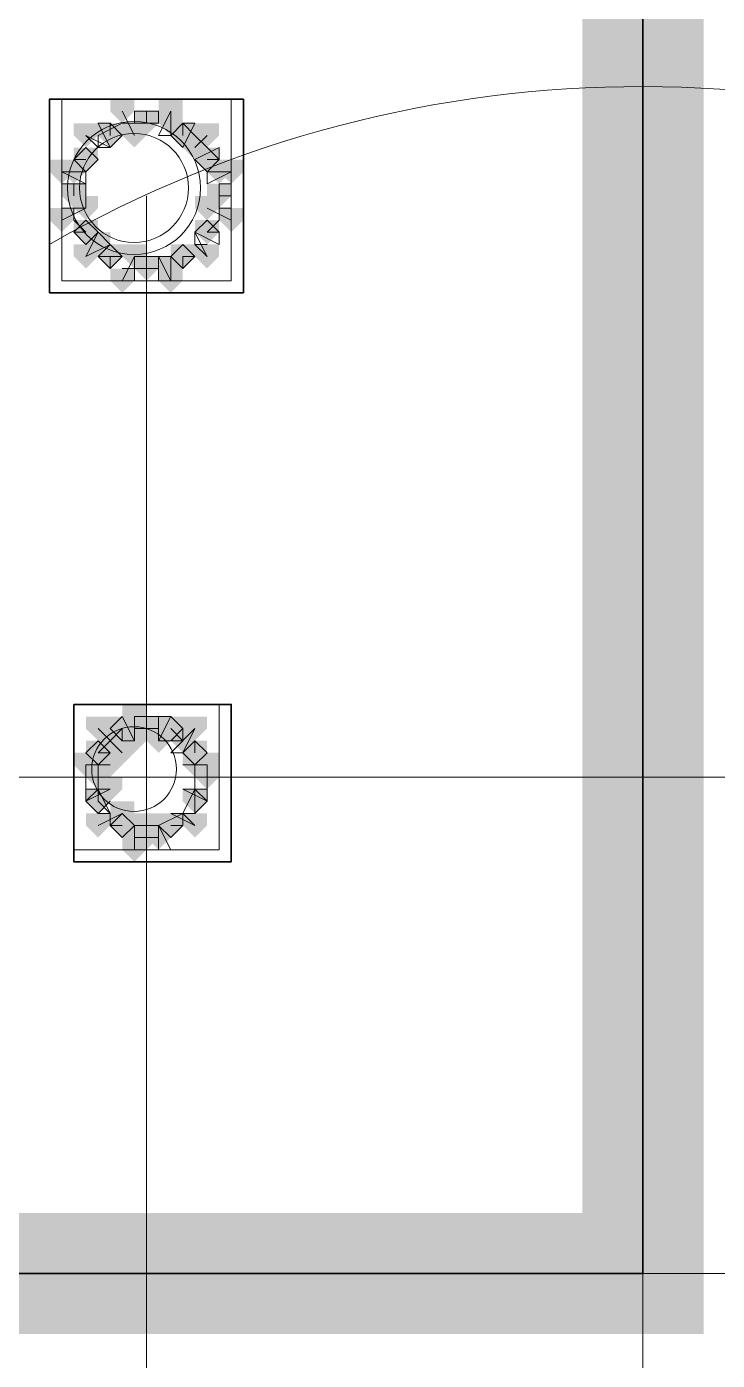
# Model space of a CAD drawing. Header units: millimetres. Extents: x 2315 to 4619, y 1334 to 1897.
# Drawn here: x 3832.92 to 3836.4, y 1541.26 to 1547.99 of the extents above; entities that cross this region are included whole.
import ezdxf

# ---------------------------------------------------------------- set-up
doc = ezdxf.new("R2010")
doc.units = ezdxf.units.MM
for name, color, linetype, true_color in [('PDF_10', 7, 'Continuous', 0x00b85c), ('PDF_AXIS', 7, 'Continuous', 0x00b85c), ('PDF_柱构件', 7, 'Continuous', 0x00b85c), ('PDF_转运站初步方案', 7, 'Continuous', 0x00b85c)]:
    doc.layers.add(name, color=color, linetype=linetype, true_color=true_color)
doc.layers.add('PDF_中心线层', color=1, linetype='Continuous')
doc.layers.add('PDF_粗实线层', color=7, linetype='Continuous')

msp = doc.modelspace()

# ---------------------------------------------------------------- hatches: boundary and pattern name
at = {"layer": 'PDF_10', "transparency": 33554559}
for points in [[(3833.5219, 1547.5601), (3833.4608, 1547.5601), (3833.4608, 1547.499), (3833.5219, 1547.4379), (3833.583, 1547.499), (3833.583, 1547.5601)], [(3833.5219, 1547.5601), (3833.4608, 1547.5601), (3833.4608, 1547.499), (3833.5219, 1547.4379), (3833.583, 1547.499), (3833.583, 1547.5601)], [(3833.3387, 1547.499), (3833.2776, 1547.499), (3833.2776, 1547.4379), (3833.3387, 1547.3768), (3833.3998, 1547.4379), (3833.3998, 1547.499)], [(3833.3387, 1547.499), (3833.2776, 1547.499), (3833.2776, 1547.4379), (3833.3387, 1547.3768), (3833.3998, 1547.4379), (3833.3998, 1547.499)], [(3833.7052, 1547.499), (3833.6441, 1547.499), (3833.6441, 1547.4379), (3833.7052, 1547.3768), (3833.7662, 1547.4379), (3833.7662, 1547.499)], [(3833.7052, 1547.499), (3833.6441, 1547.499), (3833.6441, 1547.4379), (3833.7052, 1547.3768), (3833.7662, 1547.4379), (3833.7662, 1547.499)], [(3833.2165, 1547.3768), (3833.1554, 1547.3768), (3833.1554, 1547.3157), (3833.2165, 1547.2547), (3833.2776, 1547.3157), (3833.2776, 1547.3768)], [(3833.2165, 1547.3768), (3833.1554, 1547.3768), (3833.1554, 1547.3157), (3833.2165, 1547.2547), (3833.2776, 1547.3157), (3833.2776, 1547.3768)], [(3833.8273, 1547.3768), (3833.7662, 1547.3768), (3833.7662, 1547.3157), (3833.8273, 1547.2547), (3833.8884, 1547.3157), (3833.8884, 1547.3768)], [(3833.8273, 1547.3768), (3833.7662, 1547.3768), (3833.7662, 1547.3157), (3833.8273, 1547.2547), (3833.8884, 1547.3157), (3833.8884, 1547.3768)], [(3833.1554, 1547.1936), (3833.0944, 1547.1936), (3833.0944, 1547.1325), (3833.1554, 1547.0714), (3833.2165, 1547.1325), (3833.2165, 1547.1936)], [(3833.1554, 1547.1936), (3833.0944, 1547.1936), (3833.0944, 1547.1325), (3833.1554, 1547.0714), (3833.2165, 1547.1325), (3833.2165, 1547.1936)], [(3833.1554, 1547.1936), (3833.0944, 1547.1936), (3833.0944, 1547.1325), (3833.1554, 1547.0714), (3833.2165, 1547.1325), (3833.2165, 1547.1936)], [(3833.8884, 1547.1936), (3833.8273, 1547.1936), (3833.8273, 1547.1325), (3833.8884, 1547.0714), (3833.9495, 1547.1325), (3833.9495, 1547.1936)], [(3833.8884, 1547.1936), (3833.8273, 1547.1936), (3833.8273, 1547.1325), (3833.8884, 1547.0714), (3833.9495, 1547.1325), (3833.9495, 1547.1936)], [(3833.2165, 1547.0103), (3833.1554, 1547.0103), (3833.1554, 1546.9493), (3833.2165, 1546.8882), (3833.2776, 1546.9493), (3833.2776, 1547.0103)], [(3833.2165, 1547.0103), (3833.1554, 1547.0103), (3833.1554, 1546.9493), (3833.2165, 1546.8882), (3833.2776, 1546.9493), (3833.2776, 1547.0103)], [(3833.8273, 1547.0103), (3833.7662, 1547.0103), (3833.7662, 1546.9493), (3833.8273, 1546.8882), (3833.8884, 1546.9493), (3833.8884, 1547.0103)], [(3833.8273, 1547.0103), (3833.7662, 1547.0103), (3833.7662, 1546.9493), (3833.8273, 1546.8882), (3833.8884, 1546.9493), (3833.8884, 1547.0103)], [(3833.3387, 1546.8882), (3833.2776, 1546.8882), (3833.2776, 1546.8271), (3833.3387, 1546.766), (3833.3998, 1546.8271), (3833.3998, 1546.8882)], [(3833.3387, 1546.8882), (3833.2776, 1546.8882), (3833.2776, 1546.8271), (3833.3387, 1546.766), (3833.3998, 1546.8271), (3833.3998, 1546.8882)], [(3833.7052, 1546.8882), (3833.6441, 1546.8882), (3833.6441, 1546.8271), (3833.7052, 1546.766), (3833.7662, 1546.8271), (3833.7662, 1546.8882)], [(3833.7052, 1546.8882), (3833.6441, 1546.8882), (3833.6441, 1546.8271), (3833.7052, 1546.766), (3833.7662, 1546.8271), (3833.7662, 1546.8882)], [(3833.5219, 1546.8271), (3833.4608, 1546.8271), (3833.4608, 1546.766), (3833.5219, 1546.7049), (3833.583, 1546.766), (3833.583, 1546.8271)], [(3833.5219, 1546.8271), (3833.4608, 1546.8271), (3833.4608, 1546.766), (3833.5219, 1546.7049), (3833.583, 1546.766), (3833.583, 1546.8271)], [(3833.5219, 1546.8271), (3833.4608, 1546.8271), (3833.4608, 1546.766), (3833.5219, 1546.7049), (3833.583, 1546.766), (3833.583, 1546.8271)], [(3833.3998, 1544.506), (3833.3387, 1544.506), (3833.3387, 1544.4449), (3833.3998, 1544.3839), (3833.4608, 1544.4449), (3833.4608, 1544.506)], [(3833.3998, 1544.506), (3833.3387, 1544.506), (3833.3387, 1544.4449), (3833.3998, 1544.3839), (3833.4608, 1544.4449), (3833.4608, 1544.506)], [(3833.5219, 1544.506), (3833.4608, 1544.506), (3833.4608, 1544.4449), (3833.5219, 1544.3839), (3833.583, 1544.4449), (3833.583, 1544.506)], [(3833.5219, 1544.506), (3833.4608, 1544.506), (3833.4608, 1544.4449), (3833.5219, 1544.3839), (3833.583, 1544.4449), (3833.583, 1544.506)], [(3833.6441, 1544.506), (3833.583, 1544.506), (3833.583, 1544.4449), (3833.6441, 1544.3839), (3833.7052, 1544.4449), (3833.7052, 1544.506)], [(3833.6441, 1544.506), (3833.583, 1544.506), (3833.583, 1544.4449), (3833.6441, 1544.3839), (3833.7052, 1544.4449), (3833.7052, 1544.506)], [(3833.2776, 1544.3839), (3833.2165, 1544.3839), (3833.2165, 1544.3228), (3833.2776, 1544.2617), (3833.3387, 1544.3228), (3833.3387, 1544.3839)], [(3833.2776, 1544.3839), (3833.2165, 1544.3839), (3833.2165, 1544.3228), (3833.2776, 1544.2617), (3833.3387, 1544.3228), (3833.3387, 1544.3839)], [(3833.7662, 1544.3839), (3833.7052, 1544.3839), (3833.7052, 1544.3228), (3833.7662, 1544.2617), (3833.8273, 1544.3228), (3833.8273, 1544.3839)], [(3833.7662, 1544.3839), (3833.7052, 1544.3839), (3833.7052, 1544.3228), (3833.7662, 1544.2617), (3833.8273, 1544.3228), (3833.8273, 1544.3839)], [(3833.7662, 1544.3839), (3833.7052, 1544.3839), (3833.7052, 1544.3228), (3833.7662, 1544.2617), (3833.8273, 1544.3228), (3833.8273, 1544.3839)], [(3833.2776, 1544.2617), (3833.2165, 1544.2617), (3833.2165, 1544.2006), (3833.2776, 1544.1395), (3833.3387, 1544.2006), (3833.3387, 1544.2617)], [(3833.2776, 1544.2617), (3833.2165, 1544.2617), (3833.2165, 1544.2006), (3833.2776, 1544.1395), (3833.3387, 1544.2006), (3833.3387, 1544.2617)], [(3833.8273, 1544.2617), (3833.7662, 1544.2617), (3833.7662, 1544.2006), (3833.8273, 1544.1395), (3833.8884, 1544.2006), (3833.8884, 1544.2617)], [(3833.8273, 1544.2617), (3833.7662, 1544.2617), (3833.7662, 1544.2006), (3833.8273, 1544.1395), (3833.8884, 1544.2006), (3833.8884, 1544.2617)], [(3833.2776, 1544.1395), (3833.2165, 1544.1395), (3833.2165, 1544.0784), (3833.2776, 1544.0174), (3833.3387, 1544.0784), (3833.3387, 1544.1395)], [(3833.2776, 1544.1395), (3833.2165, 1544.1395), (3833.2165, 1544.0784), (3833.2776, 1544.0174), (3833.3387, 1544.0784), (3833.3387, 1544.1395)], [(3833.7662, 1544.1395), (3833.7052, 1544.1395), (3833.7052, 1544.0784), (3833.7662, 1544.0174), (3833.8273, 1544.0784), (3833.8273, 1544.1395)], [(3833.7662, 1544.1395), (3833.7052, 1544.1395), (3833.7052, 1544.0784), (3833.7662, 1544.0174), (3833.8273, 1544.0784), (3833.8273, 1544.1395)], [(3833.3998, 1544.0174), (3833.3387, 1544.0174), (3833.3387, 1543.9563), (3833.3998, 1543.8952), (3833.4608, 1543.9563), (3833.4608, 1544.0174)], [(3833.3998, 1544.0174), (3833.3387, 1544.0174), (3833.3387, 1543.9563), (3833.3998, 1543.8952), (3833.4608, 1543.9563), (3833.4608, 1544.0174)], [(3833.3998, 1544.0174), (3833.3387, 1544.0174), (3833.3387, 1543.9563), (3833.3998, 1543.8952), (3833.4608, 1543.9563), (3833.4608, 1544.0174)], [(3833.6441, 1544.0174), (3833.583, 1544.0174), (3833.583, 1543.9563), (3833.6441, 1543.8952), (3833.7052, 1543.9563), (3833.7052, 1544.0174)], [(3833.6441, 1544.0174), (3833.583, 1544.0174), (3833.583, 1543.9563), (3833.6441, 1543.8952), (3833.7052, 1543.9563), (3833.7052, 1544.0174)], [(3833.5219, 1543.9563), (3833.4608, 1543.9563), (3833.4608, 1543.8952), (3833.5219, 1543.8341), (3833.583, 1543.8952), (3833.583, 1543.9563)], [(3833.5219, 1543.9563), (3833.4608, 1543.9563), (3833.4608, 1543.8952), (3833.5219, 1543.8341), (3833.583, 1543.8952), (3833.583, 1543.9563)]]:
    msp.add_hatch(color=6, dxfattribs=at).paths.add_polyline_path(points)
at = {"layer": 'PDF_柱构件', "transparency": 33554559}
for points in [[(3833.3998, 1547.6211), (3833.3387, 1547.6211), (3833.3387, 1547.5601), (3833.3998, 1547.499), (3833.4608, 1547.5601), (3833.4608, 1547.6211)], [(3833.6441, 1547.6211), (3833.583, 1547.6211), (3833.583, 1547.5601), (3833.6441, 1547.499), (3833.7052, 1547.5601), (3833.7052, 1547.6211)], [(3833.6441, 1547.5601), (3833.583, 1547.5601), (3833.583, 1547.499), (3833.6441, 1547.4379), (3833.7052, 1547.499), (3833.7052, 1547.5601)], [(3833.2165, 1547.499), (3833.1554, 1547.499), (3833.1554, 1547.4379), (3833.2165, 1547.3768), (3833.2776, 1547.4379), (3833.2776, 1547.499)], [(3833.4608, 1547.499), (3833.3998, 1547.499), (3833.3998, 1547.4379), (3833.4608, 1547.3768), (3833.5219, 1547.4379), (3833.5219, 1547.499)], [(3833.8273, 1547.499), (3833.7662, 1547.499), (3833.7662, 1547.4379), (3833.8273, 1547.3768), (3833.8884, 1547.4379), (3833.8884, 1547.499)], [(3833.7662, 1547.4379), (3833.7052, 1547.4379), (3833.7052, 1547.3768), (3833.7662, 1547.3157), (3833.8273, 1547.3768), (3833.8273, 1547.4379)], [(3833.0944, 1547.3157), (3833.0333, 1547.3157), (3833.0333, 1547.2547), (3833.0944, 1547.1936), (3833.1554, 1547.2547), (3833.1554, 1547.3157)], [(3833.1554, 1547.3157), (3833.0944, 1547.3157), (3833.0944, 1547.2547), (3833.1554, 1547.1936), (3833.2165, 1547.2547), (3833.2165, 1547.3157)], [(3833.8884, 1547.3157), (3833.8273, 1547.3157), (3833.8273, 1547.2547), (3833.8884, 1547.1936), (3833.9495, 1547.2547), (3833.9495, 1547.3157)], [(3833.9495, 1547.3157), (3833.8884, 1547.3157), (3833.8884, 1547.2547), (3833.9495, 1547.1936), (3834.0106, 1547.2547), (3834.0106, 1547.3157)], [(3833.2165, 1547.1325), (3833.1554, 1547.1325), (3833.1554, 1547.0714), (3833.2165, 1547.0103), (3833.2776, 1547.0714), (3833.2776, 1547.1325)], [(3833.8273, 1547.1325), (3833.7662, 1547.1325), (3833.7662, 1547.0714), (3833.8273, 1547.0103), (3833.8884, 1547.0714), (3833.8884, 1547.1325)], [(3833.0944, 1547.0714), (3833.0333, 1547.0714), (3833.0333, 1547.0103), (3833.0944, 1546.9493), (3833.1554, 1547.0103), (3833.1554, 1547.0714)], [(3833.9495, 1547.0714), (3833.8884, 1547.0714), (3833.8884, 1547.0103), (3833.9495, 1546.9493), (3834.0106, 1547.0103), (3834.0106, 1547.0714)], [(3833.2776, 1546.9493), (3833.2165, 1546.9493), (3833.2165, 1546.8882), (3833.2776, 1546.8271), (3833.3387, 1546.8882), (3833.3387, 1546.9493)], [(3833.2165, 1546.8882), (3833.1554, 1546.8882), (3833.1554, 1546.8271), (3833.2165, 1546.766), (3833.2776, 1546.8271), (3833.2776, 1546.8882)], [(3833.4608, 1546.8882), (3833.3998, 1546.8882), (3833.3998, 1546.8271), (3833.4608, 1546.766), (3833.5219, 1546.8271), (3833.5219, 1546.8882)], [(3833.8273, 1546.8882), (3833.7662, 1546.8882), (3833.7662, 1546.8271), (3833.8273, 1546.766), (3833.8884, 1546.8271), (3833.8884, 1546.8882)], [(3833.6441, 1546.8271), (3833.583, 1546.8271), (3833.583, 1546.766), (3833.6441, 1546.7049), (3833.7052, 1546.766), (3833.7052, 1546.8271)], [(3833.3998, 1546.766), (3833.3387, 1546.766), (3833.3387, 1546.7049), (3833.3998, 1546.6439), (3833.4608, 1546.7049), (3833.4608, 1546.766)], [(3833.6441, 1546.766), (3833.583, 1546.766), (3833.583, 1546.7049), (3833.6441, 1546.6439), (3833.7052, 1546.7049), (3833.7052, 1546.766)], [(3833.2776, 1544.506), (3833.2165, 1544.506), (3833.2165, 1544.4449), (3833.2776, 1544.3839), (3833.3387, 1544.4449), (3833.3387, 1544.506)], [(3833.4608, 1544.5671), (3833.3998, 1544.5671), (3833.3998, 1544.506), (3833.4608, 1544.4449), (3833.5219, 1544.506), (3833.5219, 1544.5671)], [(3833.4608, 1544.506), (3833.3998, 1544.506), (3833.3998, 1544.4449), (3833.4608, 1544.3839), (3833.5219, 1544.4449), (3833.5219, 1544.506)], [(3833.583, 1544.506), (3833.5219, 1544.506), (3833.5219, 1544.4449), (3833.583, 1544.3839), (3833.6441, 1544.4449), (3833.6441, 1544.506)], [(3833.7662, 1544.506), (3833.7052, 1544.506), (3833.7052, 1544.4449), (3833.7662, 1544.3839), (3833.8273, 1544.4449), (3833.8273, 1544.506)], [(3833.3387, 1544.4449), (3833.2776, 1544.4449), (3833.2776, 1544.3839), (3833.3387, 1544.3228), (3833.3998, 1544.3839), (3833.3998, 1544.4449)], [(3833.4608, 1544.4449), (3833.3998, 1544.4449), (3833.3998, 1544.3839), (3833.4608, 1544.3228), (3833.5219, 1544.3839), (3833.5219, 1544.4449)], [(3833.583, 1544.4449), (3833.5219, 1544.4449), (3833.5219, 1544.3839), (3833.583, 1544.3228), (3833.6441, 1544.3839), (3833.6441, 1544.4449)], [(3833.7052, 1544.4449), (3833.6441, 1544.4449), (3833.6441, 1544.3839), (3833.7052, 1544.3228), (3833.7662, 1544.3839), (3833.7662, 1544.4449)], [(3833.3998, 1544.3839), (3833.3387, 1544.3839), (3833.3387, 1544.3228), (3833.3998, 1544.2617), (3833.4608, 1544.3228), (3833.4608, 1544.3839)], [(3833.2165, 1544.3228), (3833.1554, 1544.3228), (3833.1554, 1544.2617), (3833.2165, 1544.2006), (3833.2776, 1544.2617), (3833.2776, 1544.3228)], [(3833.2776, 1544.3228), (3833.2165, 1544.3228), (3833.2165, 1544.2617), (3833.2776, 1544.2006), (3833.3387, 1544.2617), (3833.3387, 1544.3228)], [(3833.3387, 1544.3228), (3833.2776, 1544.3228), (3833.2776, 1544.2617), (3833.3387, 1544.2006), (3833.3998, 1544.2617), (3833.3998, 1544.3228)], [(3833.7662, 1544.3228), (3833.7052, 1544.3228), (3833.7052, 1544.2617), (3833.7662, 1544.2006), (3833.8273, 1544.2617), (3833.8273, 1544.3228)], [(3833.8273, 1544.3228), (3833.7662, 1544.3228), (3833.7662, 1544.2617), (3833.8273, 1544.2006), (3833.8884, 1544.2617), (3833.8884, 1544.3228)], [(3833.3387, 1544.2006), (3833.2776, 1544.2006), (3833.2776, 1544.1395), (3833.3387, 1544.0784), (3833.3998, 1544.1395), (3833.3998, 1544.2006)], [(3833.3998, 1544.0784), (3833.3387, 1544.0784), (3833.3387, 1544.0174), (3833.3998, 1543.9563), (3833.4608, 1544.0174), (3833.4608, 1544.0784)], [(3833.2776, 1544.0174), (3833.2165, 1544.0174), (3833.2165, 1543.9563), (3833.2776, 1543.8952), (3833.3387, 1543.9563), (3833.3387, 1544.0174)], [(3833.4608, 1544.0174), (3833.3998, 1544.0174), (3833.3998, 1543.9563), (3833.4608, 1543.8952), (3833.5219, 1543.9563), (3833.5219, 1544.0174)], [(3833.583, 1544.0174), (3833.5219, 1544.0174), (3833.5219, 1543.9563), (3833.583, 1543.8952), (3833.6441, 1543.9563), (3833.6441, 1544.0174)], [(3833.7662, 1544.0174), (3833.7052, 1544.0174), (3833.7052, 1543.9563), (3833.7662, 1543.8952), (3833.8273, 1543.9563), (3833.8273, 1544.0174)], [(3833.4608, 1543.9563), (3833.3998, 1543.9563), (3833.3998, 1543.8952), (3833.4608, 1543.8341), (3833.5219, 1543.8952), (3833.5219, 1543.9563)], [(3833.583, 1543.9563), (3833.5219, 1543.9563), (3833.5219, 1543.8952), (3833.583, 1543.8341), (3833.6441, 1543.8952), (3833.6441, 1543.9563)], [(3833.4608, 1543.8952), (3833.3998, 1543.8952), (3833.3998, 1543.8341), (3833.4608, 1543.773), (3833.5219, 1543.8341), (3833.5219, 1543.8952)]]:
    msp.add_hatch(color=6, dxfattribs=at).paths.add_polyline_path(points)
at = {"layer": 'PDF_粗实线层', "transparency": 33554559}
msp.add_hatch(color=256, dxfattribs=at).paths.add_polyline_path([(3836.3317, 1554.7066), (3835.7208, 1554.7066), (3835.7208, 1542.0017), (3780.3203, 1542.0017), (3780.3203, 1554.7066), (3779.7095, 1554.7066), (3779.7095, 1541.3909), (3836.3317, 1541.3909)])
at = {"layer": 'PDF_转运站初步方案', "transparency": 33554559}
for points in [[(3833.5219, 1547.5601), (3833.4608, 1547.5601), (3833.4608, 1547.499), (3833.5219, 1547.4379), (3833.583, 1547.499), (3833.583, 1547.5601)], [(3833.5219, 1547.5601), (3833.4608, 1547.5601), (3833.4608, 1547.499), (3833.5219, 1547.4379), (3833.583, 1547.499), (3833.583, 1547.5601)], [(3833.3387, 1547.499), (3833.2776, 1547.499), (3833.2776, 1547.4379), (3833.3387, 1547.3768), (3833.3998, 1547.4379), (3833.3998, 1547.499)], [(3833.3387, 1547.499), (3833.2776, 1547.499), (3833.2776, 1547.4379), (3833.3387, 1547.3768), (3833.3998, 1547.4379), (3833.3998, 1547.499)], [(3833.7052, 1547.499), (3833.6441, 1547.499), (3833.6441, 1547.4379), (3833.7052, 1547.3768), (3833.7662, 1547.4379), (3833.7662, 1547.499)], [(3833.7052, 1547.499), (3833.6441, 1547.499), (3833.6441, 1547.4379), (3833.7052, 1547.3768), (3833.7662, 1547.4379), (3833.7662, 1547.499)], [(3833.2165, 1547.3768), (3833.1554, 1547.3768), (3833.1554, 1547.3157), (3833.2165, 1547.2547), (3833.2776, 1547.3157), (3833.2776, 1547.3768)], [(3833.2165, 1547.3768), (3833.1554, 1547.3768), (3833.1554, 1547.3157), (3833.2165, 1547.2547), (3833.2776, 1547.3157), (3833.2776, 1547.3768)], [(3833.8273, 1547.3768), (3833.7662, 1547.3768), (3833.7662, 1547.3157), (3833.8273, 1547.2547), (3833.8884, 1547.3157), (3833.8884, 1547.3768)], [(3833.8273, 1547.3768), (3833.7662, 1547.3768), (3833.7662, 1547.3157), (3833.8273, 1547.2547), (3833.8884, 1547.3157), (3833.8884, 1547.3768)], [(3833.1554, 1547.1936), (3833.0944, 1547.1936), (3833.0944, 1547.1325), (3833.1554, 1547.0714), (3833.2165, 1547.1325), (3833.2165, 1547.1936)], [(3833.1554, 1547.1936), (3833.0944, 1547.1936), (3833.0944, 1547.1325), (3833.1554, 1547.0714), (3833.2165, 1547.1325), (3833.2165, 1547.1936)], [(3833.8884, 1547.1936), (3833.8273, 1547.1936), (3833.8273, 1547.1325), (3833.8884, 1547.0714), (3833.9495, 1547.1325), (3833.9495, 1547.1936)], [(3833.8884, 1547.1936), (3833.8273, 1547.1936), (3833.8273, 1547.1325), (3833.8884, 1547.0714), (3833.9495, 1547.1325), (3833.9495, 1547.1936)], [(3833.2165, 1547.0103), (3833.1554, 1547.0103), (3833.1554, 1546.9493), (3833.2165, 1546.8882), (3833.2776, 1546.9493), (3833.2776, 1547.0103)], [(3833.2165, 1547.0103), (3833.1554, 1547.0103), (3833.1554, 1546.9493), (3833.2165, 1546.8882), (3833.2776, 1546.9493), (3833.2776, 1547.0103)], [(3833.8273, 1547.0103), (3833.7662, 1547.0103), (3833.7662, 1546.9493), (3833.8273, 1546.8882), (3833.8884, 1546.9493), (3833.8884, 1547.0103)], [(3833.8273, 1547.0103), (3833.7662, 1547.0103), (3833.7662, 1546.9493), (3833.8273, 1546.8882), (3833.8884, 1546.9493), (3833.8884, 1547.0103)], [(3833.3387, 1546.8882), (3833.2776, 1546.8882), (3833.2776, 1546.8271), (3833.3387, 1546.766), (3833.3998, 1546.8271), (3833.3998, 1546.8882)], [(3833.3387, 1546.8882), (3833.2776, 1546.8882), (3833.2776, 1546.8271), (3833.3387, 1546.766), (3833.3998, 1546.8271), (3833.3998, 1546.8882)], [(3833.7052, 1546.8882), (3833.6441, 1546.8882), (3833.6441, 1546.8271), (3833.7052, 1546.766), (3833.7662, 1546.8271), (3833.7662, 1546.8882)], [(3833.7052, 1546.8882), (3833.6441, 1546.8882), (3833.6441, 1546.8271), (3833.7052, 1546.766), (3833.7662, 1546.8271), (3833.7662, 1546.8882)], [(3833.5219, 1546.8271), (3833.4608, 1546.8271), (3833.4608, 1546.766), (3833.5219, 1546.7049), (3833.583, 1546.766), (3833.583, 1546.8271)], [(3833.5219, 1546.8271), (3833.4608, 1546.8271), (3833.4608, 1546.766), (3833.5219, 1546.7049), (3833.583, 1546.766), (3833.583, 1546.8271)], [(3833.3998, 1544.506), (3833.3387, 1544.506), (3833.3387, 1544.4449), (3833.3998, 1544.3839), (3833.4608, 1544.4449), (3833.4608, 1544.506)], [(3833.3998, 1544.506), (3833.3387, 1544.506), (3833.3387, 1544.4449), (3833.3998, 1544.3839), (3833.4608, 1544.4449), (3833.4608, 1544.506)], [(3833.5219, 1544.506), (3833.4608, 1544.506), (3833.4608, 1544.4449), (3833.5219, 1544.3839), (3833.583, 1544.4449), (3833.583, 1544.506)], [(3833.5219, 1544.506), (3833.4608, 1544.506), (3833.4608, 1544.4449), (3833.5219, 1544.3839), (3833.583, 1544.4449), (3833.583, 1544.506)], [(3833.6441, 1544.506), (3833.583, 1544.506), (3833.583, 1544.4449), (3833.6441, 1544.3839), (3833.7052, 1544.4449), (3833.7052, 1544.506)], [(3833.6441, 1544.506), (3833.583, 1544.506), (3833.583, 1544.4449), (3833.6441, 1544.3839), (3833.7052, 1544.4449), (3833.7052, 1544.506)], [(3833.2776, 1544.3839), (3833.2165, 1544.3839), (3833.2165, 1544.3228), (3833.2776, 1544.2617), (3833.3387, 1544.3228), (3833.3387, 1544.3839)], [(3833.2776, 1544.3839), (3833.2165, 1544.3839), (3833.2165, 1544.3228), (3833.2776, 1544.2617), (3833.3387, 1544.3228), (3833.3387, 1544.3839)], [(3833.7662, 1544.3839), (3833.7052, 1544.3839), (3833.7052, 1544.3228), (3833.7662, 1544.2617), (3833.8273, 1544.3228), (3833.8273, 1544.3839)], [(3833.7662, 1544.3839), (3833.7052, 1544.3839), (3833.7052, 1544.3228), (3833.7662, 1544.2617), (3833.8273, 1544.3228), (3833.8273, 1544.3839)], [(3833.2776, 1544.2617), (3833.2165, 1544.2617), (3833.2165, 1544.2006), (3833.2776, 1544.1395), (3833.3387, 1544.2006), (3833.3387, 1544.2617)], [(3833.2776, 1544.2617), (3833.2165, 1544.2617), (3833.2165, 1544.2006), (3833.2776, 1544.1395), (3833.3387, 1544.2006), (3833.3387, 1544.2617)], [(3833.8273, 1544.2617), (3833.7662, 1544.2617), (3833.7662, 1544.2006), (3833.8273, 1544.1395), (3833.8884, 1544.2006), (3833.8884, 1544.2617)], [(3833.8273, 1544.2617), (3833.7662, 1544.2617), (3833.7662, 1544.2006), (3833.8273, 1544.1395), (3833.8884, 1544.2006), (3833.8884, 1544.2617)], [(3833.2776, 1544.1395), (3833.2165, 1544.1395), (3833.2165, 1544.0784), (3833.2776, 1544.0174), (3833.3387, 1544.0784), (3833.3387, 1544.1395)], [(3833.2776, 1544.1395), (3833.2165, 1544.1395), (3833.2165, 1544.0784), (3833.2776, 1544.0174), (3833.3387, 1544.0784), (3833.3387, 1544.1395)], [(3833.7662, 1544.1395), (3833.7052, 1544.1395), (3833.7052, 1544.0784), (3833.7662, 1544.0174), (3833.8273, 1544.0784), (3833.8273, 1544.1395)], [(3833.7662, 1544.1395), (3833.7052, 1544.1395), (3833.7052, 1544.0784), (3833.7662, 1544.0174), (3833.8273, 1544.0784), (3833.8273, 1544.1395)], [(3833.3998, 1544.0174), (3833.3387, 1544.0174), (3833.3387, 1543.9563), (3833.3998, 1543.8952), (3833.4608, 1543.9563), (3833.4608, 1544.0174)], [(3833.3998, 1544.0174), (3833.3387, 1544.0174), (3833.3387, 1543.9563), (3833.3998, 1543.8952), (3833.4608, 1543.9563), (3833.4608, 1544.0174)], [(3833.6441, 1544.0174), (3833.583, 1544.0174), (3833.583, 1543.9563), (3833.6441, 1543.8952), (3833.7052, 1543.9563), (3833.7052, 1544.0174)], [(3833.6441, 1544.0174), (3833.583, 1544.0174), (3833.583, 1543.9563), (3833.6441, 1543.8952), (3833.7052, 1543.9563), (3833.7052, 1544.0174)], [(3833.5219, 1543.9563), (3833.4608, 1543.9563), (3833.4608, 1543.8952), (3833.5219, 1543.8341), (3833.583, 1543.8952), (3833.583, 1543.9563)], [(3833.5219, 1543.9563), (3833.4608, 1543.9563), (3833.4608, 1543.8952), (3833.5219, 1543.8341), (3833.583, 1543.8952), (3833.583, 1543.9563)]]:
    msp.add_hatch(color=6, dxfattribs=at).paths.add_polyline_path(points)

# ---------------------------------------------------------------- linework, layer by layer
at = {"layer": 'PDF_10', "color": 6, "lineweight": 18}
for points in [[(3833.5219, 1547.499), (3833.5219, 1547.5601)], [(3833.3998, 1547.499), (3833.2776, 1547.4379)], [(3833.3387, 1547.4379), (3833.3387, 1547.499)], [(3833.583, 1547.499), (3833.4608, 1547.499)], [(3833.7662, 1547.4379), (3833.7052, 1547.499), (3833.7052, 1547.4379)], [(3833.2165, 1547.3768), (3833.1554, 1547.3157), (3833.2165, 1547.3157)], [(3833.8273, 1547.3157), (3833.8884, 1547.3157), (3833.8273, 1547.3768)], [(3833.1554, 1547.1936), (3833.1554, 1547.1325)], [(3833.9495, 1547.1325), (3833.8884, 1547.1325), (3833.8884, 1547.1936)], [(3833.1554, 1547.0103), (3833.2165, 1546.9493), (3833.1554, 1546.9493)], [(3833.8884, 1546.9493), (3833.8273, 1546.9493), (3833.8884, 1547.0103)], [(3833.2776, 1546.8271), (3833.3998, 1546.8271)], [(3833.3387, 1546.8271), (3833.3387, 1546.766)], [(3833.7052, 1546.766), (3833.7052, 1546.8271), (3833.7662, 1546.8271)], [(3833.4608, 1546.766), (3833.583, 1546.766)], [(3833.5219, 1544.4449), (3833.5219, 1544.506)], [(3833.3387, 1544.3228), (3833.2776, 1544.3228), (3833.3387, 1544.3839), (3833.3998, 1544.4449), (3833.3998, 1544.3839)], [(3833.4608, 1544.4449), (3833.583, 1544.4449)], [(3833.6441, 1544.4449), (3833.7052, 1544.3839)], [(3833.6441, 1544.3839), (3833.7052, 1544.4449)], [(3833.7662, 1544.3839), (3833.7662, 1544.3228)], [(3833.2776, 1544.1395), (3833.2776, 1544.2006), (3833.2165, 1544.2006)], [(3833.7662, 1544.2006), (3833.8273, 1544.2006), (3833.8273, 1544.1395)], [(3833.3387, 1544.0174), (3833.2776, 1544.0784)], [(3833.3387, 1544.0784), (3833.2776, 1544.0174)], [(3833.7662, 1544.0174), (3833.7662, 1544.0784), (3833.7662, 1544.0174)], [(3833.3998, 1543.9563), (3833.3387, 1543.9563)], [(3833.5219, 1543.9563), (3833.5219, 1543.8952)], [(3833.7052, 1543.9563), (3833.6441, 1543.9563), (3833.7052, 1543.9563)], [(3833.583, 1543.8952), (3833.4608, 1543.8952)]]:
    msp.add_lwpolyline(points, dxfattribs=at)
at = {"layer": 'PDF_AXIS', "color": 6, "lineweight": 18}
for points in [[(3833.9495, 1547.6211), (3833.9495, 1546.7049), (3833.0944, 1546.7049), (3833.0944, 1547.6211)], [(3833.1554, 1544.5671), (3833.1554, 1543.8341), (3833.8884, 1543.8341), (3833.8884, 1544.5671)]]:
    msp.add_lwpolyline(points, close=True, dxfattribs=at)
at = {"layer": 'PDF_中心线层', "color": 6, "lineweight": 18}
msp.add_lwpolyline([(3836.0262, 1535.7103), (3836.0262, 1547.6822)], close=True, dxfattribs=at)
for points in [[(3833.5219, 1547.1325), (3833.5219, 1536.2601)], [(3830.59, 1544.2006), (3841.4625, 1544.2006)], [(3842.0122, 1541.6963), (3830.0403, 1541.6963), (3842.0122, 1541.6963)]]:
    msp.add_lwpolyline(points, dxfattribs=at)
msp.add_arc((3836.0184, 1541.6905), 5.9938, 0.05486, 119.86945, dxfattribs=at)
at = {"layer": 'PDF_柱构件', "color": 6, "lineweight": 18}
for points in [[(3833.3998, 1547.5601), (3833.4608, 1547.4379)], [(3833.583, 1547.499), (3833.4608, 1547.499), (3833.4608, 1547.5601), (3833.583, 1547.5601)], [(3833.6441, 1547.5601), (3833.6441, 1547.4379), (3833.583, 1547.4379)], [(3833.3998, 1547.4379), (3833.3387, 1547.3768), (3833.2776, 1547.499), (3833.3387, 1547.499)], [(3833.7052, 1547.3768), (3833.6441, 1547.4379), (3833.7052, 1547.499), (3833.7662, 1547.499)], [(3833.2165, 1547.4379), (3833.3387, 1547.3768), (3833.2776, 1547.3768)], [(3833.8273, 1547.4379), (3833.7662, 1547.3768)], [(3833.2776, 1547.3157), (3833.2165, 1547.2547), (3833.1554, 1547.3157), (3833.2165, 1547.3768)], [(3833.8273, 1547.2547), (3833.7662, 1547.3157), (3833.8884, 1547.3768), (3833.8884, 1547.3157)], [(3833.0944, 1547.2547), (3833.2165, 1547.2547), (3833.2165, 1547.1936)], [(3833.9495, 1547.2547), (3833.8273, 1547.1936), (3833.8273, 1547.2547)], [(3833.2165, 1547.1936), (3833.2165, 1547.0714), (3833.0944, 1547.0714), (3833.0944, 1547.1936)], [(3833.8884, 1547.0714), (3833.8884, 1547.1936), (3833.9495, 1547.1936), (3833.9495, 1547.0714)], [(3833.0944, 1547.0103), (3833.2165, 1547.0714)], [(3833.9495, 1547.0103), (3833.8273, 1547.0714)], [(3833.2165, 1547.0103), (3833.2776, 1546.9493), (3833.2165, 1546.8882), (3833.1554, 1546.9493)], [(3833.7662, 1546.9493), (3833.8273, 1547.0103), (3833.8884, 1546.9493), (3833.8884, 1546.8882)], [(3833.2165, 1546.8271), (3833.2776, 1546.9493), (3833.3387, 1546.8882)], [(3833.8273, 1546.8271), (3833.7662, 1546.8882), (3833.7662, 1546.9493)], [(3833.3387, 1546.8882), (3833.3998, 1546.8271), (3833.3387, 1546.766), (3833.2776, 1546.8271)], [(3833.6441, 1546.8271), (3833.7052, 1546.8882), (3833.7662, 1546.8271), (3833.7052, 1546.766)], [(3833.3998, 1546.7049), (3833.4608, 1546.8271)], [(3833.4608, 1546.8271), (3833.583, 1546.8271), (3833.583, 1546.7049), (3833.4608, 1546.7049)], [(3833.6441, 1546.7049), (3833.583, 1546.8271), (3833.6441, 1546.8271)], [(3833.3998, 1544.3839), (3833.4608, 1544.3839), (3833.3998, 1544.506), (3833.3387, 1544.4449)], [(3833.4608, 1544.506), (3833.4608, 1544.3839)], [(3833.4608, 1544.4449), (3833.583, 1544.4449), (3833.583, 1544.506), (3833.4608, 1544.506)], [(3833.583, 1544.506), (3833.583, 1544.3839), (3833.6441, 1544.506)], [(3833.583, 1544.3839), (3833.7052, 1544.3839), (3833.7052, 1544.4449), (3833.6441, 1544.506)], [(3833.2776, 1544.4449), (3833.3998, 1544.3228)], [(3833.7662, 1544.4449), (3833.6441, 1544.3228), (3833.7052, 1544.3228)], [(3833.2776, 1544.2617), (3833.3387, 1544.3228), (3833.2776, 1544.3839), (3833.2165, 1544.3228)], [(3833.7052, 1544.3228), (3833.7662, 1544.2617), (3833.8273, 1544.3228), (3833.7662, 1544.3839)], [(3833.2165, 1544.2617), (3833.3387, 1544.2617)], [(3833.2776, 1544.1395), (3833.2776, 1544.2617), (3833.2165, 1544.2617), (3833.2165, 1544.1395)], [(3833.8273, 1544.2617), (3833.7052, 1544.2617), (3833.7662, 1544.2617)], [(3833.7662, 1544.2617), (3833.7662, 1544.1395), (3833.8273, 1544.1395), (3833.8273, 1544.2617)], [(3833.2165, 1544.0784), (3833.3387, 1544.1395), (3833.2165, 1544.1395)], [(3833.3387, 1544.0174), (3833.2776, 1544.1395), (3833.2165, 1544.0784), (3833.2776, 1544.0174)], [(3833.8273, 1544.1395), (3833.7662, 1544.1395), (3833.7052, 1544.1395), (3833.8273, 1544.0784)], [(3833.7662, 1544.1395), (3833.7052, 1544.0174), (3833.7662, 1544.0174), (3833.8273, 1544.0784)], [(3833.2776, 1543.9563), (3833.3998, 1544.0174)], [(3833.4608, 1543.9563), (3833.3998, 1544.0174), (3833.3387, 1543.9563), (3833.3998, 1543.8952)], [(3833.7052, 1544.0174), (3833.583, 1543.9563), (3833.6441, 1543.8952), (3833.7052, 1543.9563)], [(3833.7662, 1543.9563), (3833.7052, 1544.0174), (3833.6441, 1544.0174)], [(3833.4608, 1543.8341), (3833.4608, 1543.9563)], [(3833.583, 1543.9563), (3833.4608, 1543.9563), (3833.4608, 1543.8952), (3833.583, 1543.8952)], [(3833.6441, 1543.8341), (3833.583, 1543.9563), (3833.583, 1543.8341)]]:
    msp.add_lwpolyline(points, close=True, dxfattribs=at)
for points in [[(3833.4608, 1547.499), (3833.3998, 1547.499)], [(3833.2776, 1547.4379), (3833.2776, 1547.3768)], [(3833.8273, 1547.3768), (3833.7662, 1547.4379)], [(3833.1554, 1547.0714), (3833.1554, 1547.0103)], [(3833.8884, 1547.0103), (3833.8884, 1547.0714)], [(3833.7662, 1546.8882), (3833.8273, 1546.8882)], [(3833.3998, 1546.766), (3833.4608, 1546.766)], [(3833.2776, 1544.0784), (3833.2776, 1544.1395)], [(3833.7662, 1544.1395), (3833.7662, 1544.0784)], [(3833.3387, 1543.9563), (3833.3387, 1544.0174)], [(3833.7052, 1544.0174), (3833.7052, 1543.9563)]]:
    msp.add_lwpolyline(points, dxfattribs=at)
at = {"layer": 'PDF_粗实线层', "lineweight": 35}
msp.add_lwpolyline([(3780.0149, 1554.7066), (3780.0149, 1541.6963), (3836.0262, 1541.6963), (3836.0262, 1554.7066)], dxfattribs=at)
at = {"layer": 'PDF_粗实线层', "color": 6, "lineweight": 35}
for points in [[(3834.0106, 1547.6211), (3834.0106, 1546.6439), (3833.0333, 1546.6439), (3833.0333, 1547.6211)], [(3833.1554, 1544.5671), (3833.9495, 1544.5671), (3833.9495, 1543.773), (3833.1554, 1543.773)]]:
    msp.add_lwpolyline(points, close=True, dxfattribs=at)
at = {"layer": 'PDF_转运站初步方案', "color": 6, "lineweight": 18}
for centre, radius in [((3833.4592, 1547.1726), 0.3359), ((3833.4592, 1547.1726), 0.2749), ((3833.4592, 1544.2406), 0.2138), ((3833.4592, 1544.2406), 0.2138)]:
    msp.add_circle(centre, radius, dxfattribs=at)

doc.saveas('drawing.dxf')
